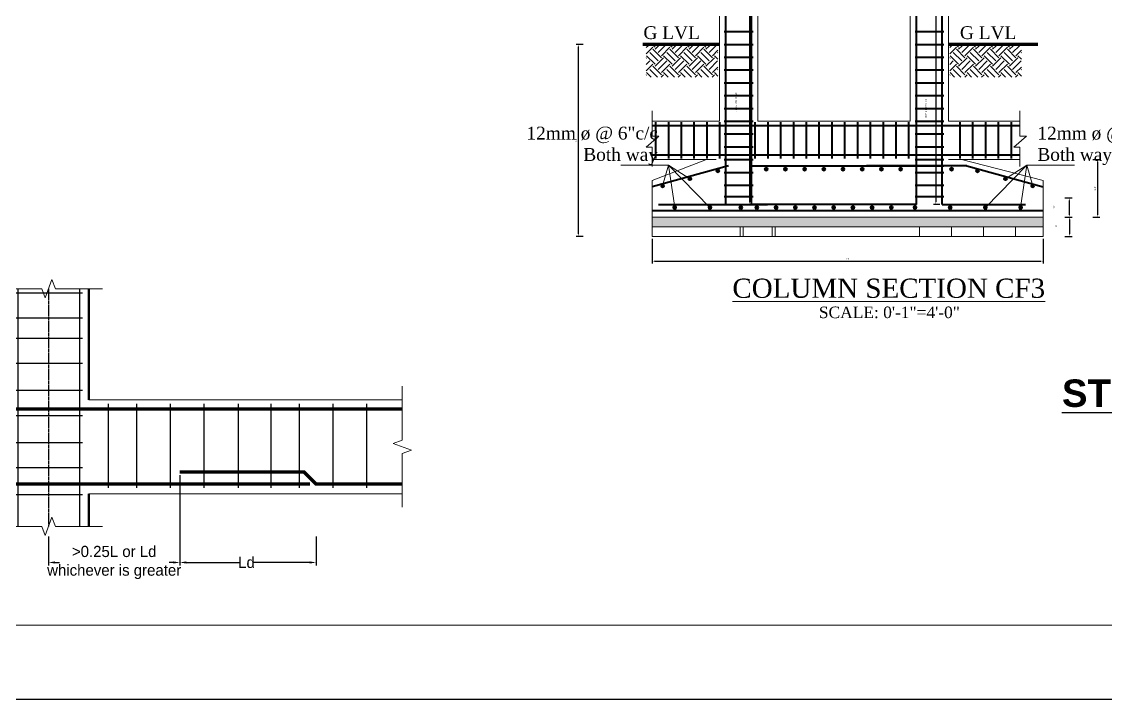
# Model space of a CAD drawing. Header units: inches. Extents: x 45643 to 70559, y -8725 to 1713.
# Drawn here: x 63899 to 64576, y -5487 to -5064 of the extents above; entities that cross this region are included whole.
import ezdxf
from ezdxf.enums import TextEntityAlignment as Align

# ---------------------------------------------------------------- set-up
doc = ezdxf.new("R2010")
doc.units = ezdxf.units.IN
doc.header["$MEASUREMENT"] = 0
doc.linetypes.add('CENTER', pattern=[2, 1.25, -0.25, 0.25, -0.25])
for name, color, linetype, lineweight in [('BEAM BAR', 5, 'Continuous', 30), ('centre line', 36, 'CENTER', 25), ('column', 10, 'Continuous', 50), ('DIM_LINE', 165, 'Continuous', 15), ('ELE1', 3, 'Continuous', 9), ('HACTH', 31, 'Continuous', 5), ('hatch', 30, 'Continuous', 5), ('ST-REINFOR', 201, 'Continuous', 40), ('STIRRUPS', 7, 'Continuous', 30), ('Text', 7, 'Continuous', 9), ('WALL', 240, 'Continuous', 30), ('WALL ELV', 1, 'Continuous', 20), ('WALL SEC', 2, 'Continuous', 35)]:
    doc.layers.add(name, color=color, linetype=linetype, lineweight=lineweight)
for name, color, linetype in [('Boundary line', 7, 'Continuous'), ('DIM Detail', 5, 'Continuous'), ('floorhatch', 43, 'Continuous'), ('OUTLINE', 7, 'Continuous')]:
    doc.layers.add(name, color=color, linetype=linetype)
doc.styles.add('Arial', font='arial.ttf')
doc.styles.add('Best', font='swisscl.ttf', dxfattribs={"height": 8})
doc.styles.add('ordinary', font='ARIALN.TTF')
doc.styles.add('RomanS', font='stylu.ttf', dxfattribs={"height": 2})
doc.styles.get("Standard").update_dxf_attribs({"font": 'times.ttf'})
doc.styles.add('TIMES 48', font='times.ttf', dxfattribs={"height": 4})
doc.dimstyles.new('Copy of D-2', dxfattribs={"dimtxt": 5, "dimasz": 4, "dimexe": 2, "dimexo": 2, "dimgap": 1, "dimtad": 1, "dimdec": 0, "dimzin": 3, "dimdsep": 46, "dimlunit": 4, "dimtxsty": 'RomanS', "dimcen": 0.09, "dimclrd": 256, "dimclre": 256, "dimclrt": 256, "dimadec": 0, "dimazin": 0, "dimtfac": 1, "dimtdec": 0, "dimtix": 1, "dimtmove": 1, "dimatfit": 3, "dimfxl": 1, "dimtolj": 1, "dimtzin": 0, "dimarcsym": 0})
doc.dimstyles.new('Copy of Standard', dxfattribs={"dimtxt": 5, "dimasz": 6, "dimexe": 6, "dimexo": 12, "dimgap": 6, "dimtad": 1, "dimdec": 0, "dimzin": 0, "dimdsep": 46, "dimlunit": 3, "dimtxsty": 'Standard', "dimblk": 'OBLIQUE', "dimcen": 0.09, "dimdle": 6, "dimclrd": 256, "dimclre": 256, "dimclrt": 256, "dimadec": 0, "dimazin": 0, "dimtfac": 1, "dimtdec": 0, "dimtix": 1, "dimtmove": 2, "dimatfit": 3, "dimfxl": 6, "dimfxlon": 1, "dimtolj": 1, "dimtzin": 0, "dimlwd": 13, "dimlwe": 13, "dimarcsym": 0})
doc.dimstyles.new('nir 48', dxfattribs={"dimscale": 0.5, "dimtxt": 7, "dimasz": 3, "dimexe": 3, "dimexo": 3, "dimgap": 2, "dimtad": 1, "dimdec": 0, "dimzin": 3, "dimlunit": 4, "dimtxsty": 'Arial', "dimcen": 2.5, "dimdle": 3, "dimclrt": 3, "dimadec": 0, "dimazin": 0, "dimtfac": 1, "dimtdec": 0, "dimtmove": 2, "dimatfit": 3, "dimfxl": 1, "dimarcsym": 0})

# ---------------------------------------------------------------- blocks, each defined once
blk = doc.blocks.new('*D425')
at = {"layer": 'Defpoints', "color": 0, "lineweight": -2, "ltscale": 2, "transparency": 16777216}
for p in [(71460.87, -8036.2), (71378.93, -8074.58), (71460.87, -8092.76)]:
    blk.add_point(p, dxfattribs=at)
at = {"layer": 'OUTLINE', "lineweight": -2, "ltscale": 2, "transparency": 16777216}
for p, q in [((71460.87, -8038.2), (71460.87, -8094.76)), ((71378.93, -8076.58), (71378.93, -8094.76)), ((71382.93, -8092.76), (71385.64, -8092.76)), ((71456.87, -8092.76), (71454.16, -8092.76))]:
    blk.add_line(p, q, dxfattribs=at)
for points in [[(71382.93, -8092.09), (71382.93, -8093.43), (71378.93, -8092.76)], [(71456.87, -8092.09), (71456.87, -8093.43), (71460.87, -8092.76)]]:
    blk.add_solid(points, dxfattribs=at)
at = {"layer": 'OUTLINE', "ltscale": 2, "transparency": 16777216, "insert": (71419.9, -8092.76), "char_height": 5, "attachment_point": 5, "style": 'RomanS'}
blk.add_mtext('\\A1;{\\H1.4x;>0.25L or Ld\\Pwhichever is greater}', dxfattribs=at)
blk = doc.blocks.new('*D426')
at = {"layer": 'Defpoints', "color": 0, "lineweight": -2, "ltscale": 2, "transparency": 16777216}
for p in [(71210.42, -7958.58), (71131.43, -7979.52), (71210.42, -7982.64)]:
    blk.add_point(p, dxfattribs=at)
at = {"layer": 'OUTLINE', "lineweight": -2, "ltscale": 2, "transparency": 16777216}
for p, q in [((71131.43, -7977.52), (71131.43, -7956.58)), ((71135.43, -7958.58), (71166.42, -7958.58)), ((71206.42, -7958.58), (71175.44, -7958.58)), ((71210.42, -7980.64), (71210.42, -7956.58))]:
    blk.add_line(p, q, dxfattribs=at)
for points in [[(71135.43, -7957.92), (71135.43, -7959.25), (71131.43, -7958.58)], [(71206.42, -7957.92), (71206.42, -7959.25), (71210.42, -7958.58)]]:
    blk.add_solid(points, dxfattribs=at)
at = {"layer": 'OUTLINE', "ltscale": 2, "transparency": 16777216, "insert": (71170.93, -7958.58), "char_height": 5, "attachment_point": 5, "style": 'RomanS'}
blk.add_mtext('\\A1;{\\H1.4x;Ld}', dxfattribs=at)
blk = doc.blocks.new('*D427')
at = {"layer": 'Defpoints', "color": 0, "lineweight": -2, "ltscale": 2, "transparency": 16777216}
for p in [(71131.43, -7958.58), (71022.71, -7982.64), (71131.43, -7979.52)]:
    blk.add_point(p, dxfattribs=at)
at = {"layer": 'OUTLINE', "lineweight": -2, "ltscale": 2, "transparency": 16777216}
for p, q in [((71022.71, -7980.64), (71022.71, -7956.58)), ((71026.71, -7958.58), (71042.81, -7958.58)), ((71127.43, -7958.58), (71111.33, -7958.58)), ((71131.43, -7977.52), (71131.43, -7956.58))]:
    blk.add_line(p, q, dxfattribs=at)
for points in [[(71026.71, -7957.92), (71026.71, -7959.25), (71022.71, -7958.58)], [(71127.43, -7957.92), (71127.43, -7959.25), (71131.43, -7958.58)]]:
    blk.add_solid(points, dxfattribs=at)
at = {"layer": 'OUTLINE', "ltscale": 2, "transparency": 16777216, "insert": (71077.07, -7958.58), "char_height": 5, "attachment_point": 5, "style": 'RomanS'}
blk.add_mtext('\\A1;{\\H1.4x;>0.3L or Ld\\Pwhichever is greater}', dxfattribs=at)
blk = doc.blocks.new('*D428')
at = {"layer": 'Defpoints', "color": 0, "lineweight": -2, "ltscale": 2, "transparency": 16777216}
for p in [(71460.87, -8036.2), (71546.08, -8074.58), (71546.08, -8092.76)]:
    blk.add_point(p, dxfattribs=at)
at = {"layer": 'OUTLINE', "lineweight": -2, "ltscale": 2, "transparency": 16777216}
for p, q in [((71460.87, -8038.2), (71460.87, -8094.76)), ((71546.08, -8076.58), (71546.08, -8094.76)), ((71464.87, -8092.76), (71498.05, -8092.76)), ((71542.08, -8092.76), (71507.07, -8092.76))]:
    blk.add_line(p, q, dxfattribs=at)
for points in [[(71464.87, -8092.09), (71464.87, -8093.43), (71460.87, -8092.76)], [(71542.08, -8092.09), (71542.08, -8093.43), (71546.08, -8092.76)]]:
    blk.add_solid(points, dxfattribs=at)
at = {"layer": 'OUTLINE', "ltscale": 2, "transparency": 16777216, "insert": (71502.56, -8092.76), "char_height": 5, "attachment_point": 5, "style": 'RomanS'}
blk.add_mtext('\\A1;{\\H1.4x;Ld}', dxfattribs=at)
blk = doc.blocks.new('*D429')
at = {"layer": 'Defpoints', "color": 0, "lineweight": -2, "ltscale": 2, "transparency": 16777216}
for p in [(71210.42, -7948.59), (71131.43, -7969.52), (71210.42, -7972.64)]:
    blk.add_point(p, dxfattribs=at)
at = {"layer": 'OUTLINE', "lineweight": -2, "ltscale": 2, "transparency": 16777216}
for p, q in [((71131.43, -7967.52), (71131.43, -7946.59)), ((71135.43, -7948.59), (71147.76, -7948.59)), ((71206.42, -7948.59), (71194.09, -7948.59)), ((71210.42, -7970.64), (71210.42, -7946.59))]:
    blk.add_line(p, q, dxfattribs=at)
for points in [[(71135.43, -7947.92), (71135.43, -7949.25), (71131.43, -7948.59)], [(71206.42, -7947.92), (71206.42, -7949.25), (71210.42, -7948.59)]]:
    blk.add_solid(points, dxfattribs=at)
at = {"layer": 'OUTLINE', "ltscale": 2, "transparency": 16777216, "insert": (71170.93, -7948.59), "char_height": 5, "attachment_point": 5, "style": 'RomanS'}
blk.add_mtext('\\A1;{\\H1.4x;8%%C @ 4" C/C}', dxfattribs=at)
blk = doc.blocks.new('_Oblique')
at = {"color": 0, "linetype": 'ByBlock', "lineweight": -2}
blk.add_line((-0.5, -0.5), (0.5, 0.5), dxfattribs=at)
blk = doc.blocks.new('*D613')
at = {"layer": 'Defpoints', "color": 0, "transparency": 16777216}
for p in [(84359.13, 15102.09), (84371.99, 14976.82), (84373.14, 14976.82)]:
    blk.add_point(p, dxfattribs=at)
at = {"layer": 'DIM_LINE', "color": 0, "lineweight": -2, "transparency": 16777216}
for p, q in [((84368.99, 15102.09), (84373.49, 15102.09)), ((84371.99, 14976.82), (84370.49, 14976.82))]:
    blk.add_line(p, q, dxfattribs=at)
at = {"layer": 'DIM_LINE', "color": 0, "linetype": 'ByBlock', "lineweight": -2, "transparency": 16777216}
blk.add_line((84371.99, 15100.59), (84371.99, 14978.32), dxfattribs=at)
at = {"layer": 'DIM_LINE', "color": 0, "transparency": 16777216}
for points in [[(84371.74, 15100.59), (84372.24, 15100.59), (84371.99, 15102.09)], [(84371.74, 14978.32), (84372.24, 14978.32), (84371.99, 14976.82)]]:
    blk.add_solid(points, dxfattribs=at)
at = {"layer": 'DIM_LINE', "color": 3, "transparency": 16777216, "insert": (84363.62, 15040.83), "char_height": 1, "attachment_point": 5, "rotation": 90, "style": 'Arial'}
blk.add_mtext('8mm ø @6"+4" c/c', dxfattribs=at)
blk = doc.blocks.new('*D615')
at = {"layer": 'Defpoints', "color": 0, "transparency": 16777216}
for p in [(84486.37, 15102.09), (84488.37, 14976.82), (84492.37, 14976.82)]:
    blk.add_point(p, dxfattribs=at)
at = {"layer": 'DIM_LINE', "color": 0, "lineweight": -2, "transparency": 16777216}
for p, q in [((84487.87, 15102.09), (84489.87, 15102.09)), ((84490.87, 14976.82), (84486.87, 14976.82))]:
    blk.add_line(p, q, dxfattribs=at)
at = {"layer": 'DIM_LINE', "color": 0, "linetype": 'ByBlock', "lineweight": -2, "transparency": 16777216}
blk.add_line((84488.37, 15100.59), (84488.37, 14978.32), dxfattribs=at)
at = {"layer": 'DIM_LINE', "color": 0, "transparency": 16777216}
for points in [[(84488.12, 15100.59), (84488.62, 15100.59), (84488.37, 15102.09)], [(84488.12, 14978.32), (84488.62, 14978.32), (84488.37, 14976.82)]]:
    blk.add_solid(points, dxfattribs=at)
at = {"layer": 'DIM_LINE', "color": 3, "transparency": 16777216, "insert": (84482.18, 15036.82), "char_height": 1, "attachment_point": 5, "rotation": 90, "style": 'Arial'}
blk.add_mtext('8mm ø @6"+4" c/c', dxfattribs=at)
blk = doc.blocks.new('*D616')
at = {"layer": 'Defpoints', "color": 0, "transparency": 16777216}
for p in [(84265.07, 15076.82), (84277.99, 15076.82), (84277.99, 14956.82)]:
    blk.add_point(p, dxfattribs=at)
at = {"layer": 'DIM_LINE', "color": 0, "lineweight": -2, "transparency": 16777216}
for p, q in [((84268.07, 15076.82), (84263.57, 15076.82)), ((84268.07, 14956.82), (84263.57, 14956.82))]:
    blk.add_line(p, q, dxfattribs=at)
at = {"layer": 'DIM_LINE', "color": 0, "linetype": 'ByBlock', "lineweight": -2, "transparency": 16777216}
blk.add_line((84265.07, 14958.32), (84265.07, 15075.32), dxfattribs=at)
at = {"layer": 'DIM_LINE', "color": 0, "transparency": 16777216}
for points in [[(84264.82, 15075.32), (84265.32, 15075.32), (84265.07, 15076.82)], [(84264.82, 14958.32), (84265.32, 14958.32), (84265.07, 14956.82)]]:
    blk.add_solid(points, dxfattribs=at)
at = {"layer": 'DIM_LINE', "color": 3, "transparency": 16777216, "insert": (84263.56, 15016.82), "char_height": 1, "attachment_point": 5, "rotation": 90, "style": 'Arial'}
blk.add_mtext('5\'-0"', dxfattribs=at)
blk = doc.blocks.new('*D617')
at = {"layer": 'Defpoints', "color": 0, "transparency": 16777216}
for p in [(84535.06, 14968.82), (84535.06, 14956.82), (84571.94, 14956.82)]:
    blk.add_point(p, dxfattribs=at)
at = {"layer": 'DIM_LINE', "color": 0, "lineweight": -2, "transparency": 16777216}
for p, q in [((84568.94, 14968.82), (84573.44, 14968.82)), ((84568.94, 14956.82), (84573.44, 14956.82))]:
    blk.add_line(p, q, dxfattribs=at)
at = {"layer": 'DIM_LINE', "color": 0, "linetype": 'ByBlock', "lineweight": -2, "transparency": 16777216}
blk.add_line((84571.94, 14967.32), (84571.94, 14958.32), dxfattribs=at)
at = {"layer": 'DIM_LINE', "color": 0, "transparency": 16777216}
for points in [[(84571.69, 14967.32), (84572.19, 14967.32), (84571.94, 14968.82)], [(84571.69, 14958.32), (84572.19, 14958.32), (84571.94, 14956.82)]]:
    blk.add_solid(points, dxfattribs=at)
at = {"layer": 'DIM_LINE', "color": 3, "transparency": 16777216, "insert": (84563.54, 14963.37), "char_height": 1, "attachment_point": 5, "rotation": 90, "style": 'Arial'}
blk.add_mtext('6"', dxfattribs=at)
blk = doc.blocks.new('*D618')
at = {"layer": 'Defpoints', "color": 0, "transparency": 16777216}
for p in [(84535.28, 14980.82), (84571.94, 14980.82), (84518.5, 14968.82)]:
    blk.add_point(p, dxfattribs=at)
at = {"layer": 'DIM_LINE', "color": 0, "lineweight": -2, "transparency": 16777216}
for p, q in [((84568.94, 14980.82), (84573.44, 14980.82)), ((84568.94, 14968.82), (84573.44, 14968.82))]:
    blk.add_line(p, q, dxfattribs=at)
at = {"layer": 'DIM_LINE', "color": 0, "linetype": 'ByBlock', "lineweight": -2, "transparency": 16777216}
blk.add_line((84571.94, 14970.32), (84571.94, 14979.32), dxfattribs=at)
at = {"layer": 'DIM_LINE', "color": 0, "transparency": 16777216}
for points in [[(84571.69, 14979.32), (84572.19, 14979.32), (84571.94, 14980.82)], [(84571.69, 14970.32), (84572.19, 14970.32), (84571.94, 14968.82)]]:
    blk.add_solid(points, dxfattribs=at)
at = {"layer": 'DIM_LINE', "color": 3, "transparency": 16777216, "insert": (84562.2, 14975.27), "char_height": 1, "attachment_point": 5, "rotation": 90, "style": 'Arial'}
blk.add_mtext('10"', dxfattribs=at)
blk = doc.blocks.new('*D619')
at = {"layer": 'Defpoints', "color": 0, "transparency": 16777216}
for p in [(84593.62, 15076.92), (84599.5, 14956.82), (84608.35, 14956.82)]:
    blk.add_point(p, dxfattribs=at)
at = {"layer": 'DIM_LINE', "color": 0, "lineweight": -2, "transparency": 16777216}
for p, q in [((84605.35, 15076.92), (84609.85, 15076.92)), ((84605.35, 14956.82), (84609.85, 14956.82))]:
    blk.add_line(p, q, dxfattribs=at)
at = {"layer": 'DIM_LINE', "color": 0, "linetype": 'ByBlock', "lineweight": -2, "transparency": 16777216}
blk.add_line((84608.35, 15075.42), (84608.35, 14958.32), dxfattribs=at)
at = {"layer": 'DIM_LINE', "color": 0, "transparency": 16777216}
for points in [[(84608.1, 15075.42), (84608.6, 15075.42), (84608.35, 15076.92)], [(84608.1, 14958.32), (84608.6, 14958.32), (84608.35, 14956.82)]]:
    blk.add_solid(points, dxfattribs=at)
at = {"layer": 'DIM_LINE', "color": 3, "transparency": 16777216, "insert": (84601.71, 15016.87), "char_height": 1, "attachment_point": 5, "rotation": 90, "style": 'Arial'}
blk.add_mtext('5\'-0"', dxfattribs=at)
blk = doc.blocks.new('*D620')
at = {"layer": 'Defpoints', "color": 0, "transparency": 16777216}
for p in [(84568.98, 15004.92), (84575.94, 14968.82), (84589.36, 14968.82)]:
    blk.add_point(p, dxfattribs=at)
at = {"layer": 'DIM_LINE', "color": 0, "lineweight": -2, "transparency": 16777216}
for p, q in [((84586.36, 15004.92), (84590.86, 15004.92)), ((84586.36, 14968.82), (84590.86, 14968.82))]:
    blk.add_line(p, q, dxfattribs=at)
at = {"layer": 'DIM_LINE', "color": 0, "linetype": 'ByBlock', "lineweight": -2, "transparency": 16777216}
blk.add_line((84589.36, 15003.42), (84589.36, 14970.32), dxfattribs=at)
at = {"layer": 'DIM_LINE', "color": 0, "transparency": 16777216}
for points in [[(84589.11, 15003.42), (84589.61, 15003.42), (84589.36, 15004.92)], [(84589.11, 14970.32), (84589.61, 14970.32), (84589.36, 14968.82)]]:
    blk.add_solid(points, dxfattribs=at)
at = {"layer": 'DIM_LINE', "color": 3, "transparency": 16777216, "insert": (84587.84, 14986.87), "char_height": 1, "attachment_point": 5, "rotation": 90, "style": 'Arial'}
blk.add_mtext('1\'-8"', dxfattribs=at)
blk = doc.blocks.new('*D622')
at = {"layer": 'Defpoints', "color": 0, "transparency": 16777216}
for p in [(84311.14, 14956.82), (84555.41, 14956.82), (84555.41, 14941.34)]:
    blk.add_point(p, dxfattribs=at)
at = {"layer": 'DIM_LINE', "color": 0, "lineweight": -2, "transparency": 16777216}
for p, q in [((84311.14, 14955.32), (84311.14, 14939.84)), ((84555.41, 14955.32), (84555.41, 14939.84))]:
    blk.add_line(p, q, dxfattribs=at)
at = {"layer": 'DIM_LINE', "color": 0, "linetype": 'ByBlock', "lineweight": -2, "transparency": 16777216}
blk.add_line((84312.64, 14941.34), (84553.91, 14941.34), dxfattribs=at)
at = {"layer": 'DIM_LINE', "color": 0, "transparency": 16777216}
for points in [[(84312.64, 14941.59), (84312.64, 14941.09), (84311.14, 14941.34)], [(84553.91, 14941.59), (84553.91, 14941.09), (84555.41, 14941.34)]]:
    blk.add_solid(points, dxfattribs=at)
at = {"layer": 'DIM_LINE', "color": 3, "transparency": 16777216, "insert": (84433.27, 14942.85), "char_height": 1, "attachment_point": 5, "style": 'Arial'}
blk.add_mtext("8'-0''", dxfattribs=at)
blk = doc.blocks.new('A$C301C0BDB')
at = {"layer": 'BEAM BAR'}
for p, q in [((-294.76, 98.29), (-294.76, -62.29)), ((-256.23, 98.29), (-256.23, -62.29)), ((61.45, 98.29), (61.45, -50.25)), ((99.98, 98.29), (99.98, -50.25))]:
    blk.add_line(p, q, dxfattribs=at)
at = {"layer": 'BEAM BAR', "const_width": 2.1}
for points in [[(-292.3, 61.39), (-292.3, -23.85), (244.05, -23.85)], [(-231.72, -15.45), (-283.9, -15.45), (-283.9, 23.85), (-95.64, 23.85)], [(301.68, 23.04), (-87.79, 23.04), (-93.51, 17.33), (-166.78, 17.33)], [(162.65, -16.26), (240.27, -16.26), (247.87, -23.85), (301.68, -23.85)]]:
    blk.add_lwpolyline(points, dxfattribs=at)
at = {"layer": 'centre line'}
for p, q in [((-275.5, 98.29), (-275.5, -89.73)), ((80.72, 98.29), (80.72, -50.25))]:
    blk.add_line(p, q, dxfattribs=at)
at = {"layer": 'column'}
for p, q in [((-300.7, 98.29), (-300.7, -62.29)), ((-250.3, 98.29), (-250.3, 28.9)), ((55.52, 98.29), (55.52, 28.9)), ((105.92, 98.29), (105.92, 28.9)), ((-250.3, -29.9), (-250.3, -62.29)), ((55.52, -29.9), (55.52, -50.25)), ((105.92, -29.9), (105.92, -50.25))]:
    blk.add_line(p, q, dxfattribs=at)
at = {"layer": 'OUTLINE', "color": 7}
for p, q in [((-305.44, 61.39), (-318.19, 61.39)), ((-250.3, 38.97), (-250.3, 30.57)), ((-231.72, -15.45), (-231.72, -23.85)), ((-250.3, -44.16), (-250.3, -37.36))]:
    blk.add_line(p, q, dxfattribs=at)
at = {"layer": 'OUTLINE', "color": 7, "lineweight": 15}
for p, q in [((-250.3, 28.9), (55.52, 28.9)), ((301.68, 28.9), (105.92, 28.9)), ((-219.78, -15.45), (-219.78, -20.49)), ((-219.78, -23.85), (-219.78, -16.93)), ((-219.78, -23.85), (-219.78, -28.89)), ((-250.3, -29.9), (55.52, -29.9)), ((301.68, -29.9), (105.92, -29.9))]:
    blk.add_line(p, q, dxfattribs=at)
at = {"layer": 'OUTLINE', "color": 7, "lineweight": 9}
for p, q in [((-219.78, -17.66), (-219.78, -13.25)), ((-221.98, -15.45), (-217.57, -15.45)), ((-221.98, -23.85), (-217.57, -23.85)), ((-219.78, -26.06), (-219.78, -21.65))]:
    blk.add_line(p, q, dxfattribs=at)
at = {"layer": 'OUTLINE', "color": 7, "lineweight": -2}
for p, q in [((-221.04, -14.19), (-218.52, -16.71)), ((-221.04, -22.59), (-218.52, -25.11))]:
    blk.add_line(p, q, dxfattribs=at)
at = {"layer": 'OUTLINE'}
for p, q in [((-219.78, -14.96), (-219.78, -35.09)), ((-219.78, -35.09), (-209.07, -35.09))]:
    blk.add_line(p, q, dxfattribs=at)
at = {"layer": 'OUTLINE', "color": 7, "lineweight": 15}
for points in [[(-313.13, 98.29), (-283.73, 98.29), (-281.63, 92.52), (-277.43, 104.06), (-275.33, 98.29), (-245.93, 98.29)], [(47.12, 98.29), (76.52, 98.29), (78.62, 92.52), (82.82, 104.06), (84.92, 98.29), (114.32, 98.29)], [(301.68, 37.3), (301.68, 3.7), (295.91, 1.6), (307.45, -2.6), (301.68, -4.7), (301.68, -38.3)], [(47.12, -50.25), (76.52, -50.25), (78.62, -56.02), (82.82, -44.48), (84.92, -50.25), (114.32, -50.25)], [(-307.81, -62.29), (-278.41, -62.29), (-276.31, -68.05), (-272.11, -56.52), (-270.01, -62.29), (-240.61, -62.29)]]:
    blk.add_lwpolyline(points, dxfattribs=at)
at = {"layer": 'OUTLINE', "color": 7}
for points in [[(-258.7, -40.76), (-311.82, -40.76), (-311.82, 52.99)], [(-258.82, 34.46), (-288.87, 34.46), (-288.87, -19.96), (-240.24, -19.96)]]:
    blk.add_lwpolyline(points, dxfattribs=at)
for points in [[(-313.22, 52.99), (-311.82, 61.39), (-310.42, 52.99)], [(-258.82, 35.86), (-250.42, 34.46), (-258.82, 33.06)], [(-240.24, -18.56), (-231.84, -19.96), (-240.24, -21.36)], [(-258.7, -39.36), (-250.3, -40.76), (-258.7, -42.16)]]:
    blk.add_solid(points, dxfattribs=at)
at = {"layer": 'STIRRUPS'}
for p, q in [((59.53, 95.8), (101.91, 95.8)), ((-296.69, 80.03), (-254.31, 80.03)), ((59.53, 80.03), (101.91, 80.03)), ((-296.69, 67.48), (-254.31, 67.48)), ((59.53, 67.48), (101.91, 67.48)), ((-296.69, 51.71), (-254.31, 51.71)), ((59.53, 51.71), (101.91, 51.71)), ((-296.69, 34.78), (-254.31, 34.78)), ((59.53, 34.78), (101.91, 34.78)), ((-240.14, -26.24), (-240.14, 26.24)), ((-220.76, -26.24), (-220.76, 26.24)), ((-201.41, -26.24), (-201.41, 26.24)), ((-182.6, -26.24), (-182.6, 26.24)), ((-164.9, -26.24), (-164.9, 26.24)), ((-143.89, -26.24), (-143.89, 26.24)), ((-122.87, -26.24), (-122.87, 26.24)), ((-101.5, -26.24), (-101.5, 26.24)), ((-81.1, -26.24), (-81.1, 26.24)), ((-63.4, -26.24), (-63.4, 26.24)), ((-42.39, -26.24), (-42.39, 26.24)), ((-21.37, -26.24), (-21.37, 26.24)), ((0, -26.24), (0, 26.24)), ((20.4, -26.24), (20.4, 26.24)), ((41.35, -26.24), (41.35, 26.24)), ((118.22, -26.24), (118.22, 26.24)), ((135.91, -26.24), (135.91, 26.24)), ((156.93, -26.24), (156.93, 26.24)), ((177.95, -26.24), (177.95, 26.24)), ((199.32, -26.24), (199.32, 26.24)), ((219.71, -26.24), (219.71, 26.24)), ((237.41, -26.24), (237.41, 26.24)), ((258.43, -26.24), (258.43, 26.24)), ((279.45, -26.24), (279.45, 26.24)), ((-296.69, 19.07), (-254.31, 19.07)), ((59.53, 19.07), (101.91, 19.07)), ((-296.69, 2.14), (-254.31, 2.14)), ((59.53, 2.14), (101.91, 2.14)), ((-296.69, -13.39), (-254.31, -13.39)), ((59.53, -13.39), (101.91, -13.39)), ((-296.69, -30.33), (-254.31, -30.33)), ((59.53, -30.33), (101.91, -30.33))]:
    blk.add_line(p, q, dxfattribs=at)
at = {"layer": 'Boundary line', "insert": (-218.51, -98.8), "char_height": 11.25, "attachment_point": 7, "style": 'Best'}
blk.add_mtext_dynamic_manual_height_columns('\\pi31.14359;{\\LTYPICAL LAP LOCATION FOR BEAM BARS\\P\\pi114.23214;SCALE:NTS}', width=289.9338, gutter_width=30, heights=[33.59], dxfattribs=at)
at = {"layer": 'OUTLINE', "color": 7, "style": 'ordinary'}
for s, insert, char_height, attachment_point in [('{\\fSwis721 LtCn BT|b0|i0|c0|p34;Ld }', (-264.39, 46.74), 8.4, 3), ('{\\fSwis721 LtCn BT|b0|i0|c0|p34;Ld }', (-317.57, 7.08), 10, 3), ('{\\fSwis721 LtCn BT|b0|i0|c0|p34;1" GAP BETWEEN BARS/DIA. OF LARGER BAR}', (-170.12, -43.19), 6.3, 5)]:
    blk.add_mtext(s, dxfattribs=dict(at, insert=insert, char_height=char_height, attachment_point=attachment_point))
at = {"layer": 'OUTLINE', "ltscale": 2}
for base, p1, p2, text, picture, middle in [((-166.78, 61.36), (-275.5, 37.3), (-166.78, 40.42), '{\\H1.4x;>0.3L or Ld\\Pwhichever is greater}', '*D427', (-221.14, 61.36)), ((-87.79, 71.36), (-166.78, 50.42), (-87.79, 47.3), '{\\H1.4x;8%%C @ 4" C/C}', '*D429', (-127.29, 71.36)), ((-87.79, 61.36), (-166.78, 40.42), (-87.79, 37.3), '{\\H1.4x;Ld}', '*D426', (-127.29, 61.36)), ((162.65, -72.82), (80.72, -54.64), (162.65, -16.26), '{\\H1.4x;>0.25L or Ld\\Pwhichever is greater}', '*D425', (121.68, -72.82))]:
    dim = blk.add_linear_dim(base=base, p1=p1, p2=p2, text=text, dimstyle='Copy of D-2', override={"dimtad": 0, "dimpost": ' '}, dxfattribs=at)
    dim.commit()
    dim.dimension.update_dxf_attribs({"geometry": picture, "text_midpoint": middle, "insert": (-71298.21, 8019.94)})
dim = blk.add_linear_dim(base=(247.87, -72.82), p1=(162.65, -16.26), p2=(247.87, -54.64), text='{\\H1.4x;Ld}', dimstyle='Copy of D-2', override={"dimtad": 0, "dimpost": ' '}, dxfattribs=at)
dim.commit()
dim.dimension.update_dxf_attribs({"geometry": '*D428', "text_midpoint": (204.34, -72.82), "dimtype": 128, "insert": (-71298.21, 8019.94)})
blk = doc.blocks.new('DSRG')
at = {"layer": 'HACTH'}
h = blk.add_hatch(dxfattribs=at)
h.set_pattern_fill('AR-CONC', color=256, style=0)
h.set_pattern_definition([(50, (-57436.5947, 158359.767), (7.17260183, -0.62752135), [0.75, -8.25]), (355, (-57436.595, 158359.767), (-1.38751334, 7.52192134), [0.6, -6.6]), (100.4514, (-57435.997, 158359.715), (5.78509382, 6.89439542), [0.6374019, -7.01142112]), (46.1842, (-57436.595, 158361.767), (10.6724105, -1.65519014), [1.125, -12.375]), (96.6356, (-57435.705, 158361.629), (9.34662706, 9.7411787), [0.9561029, -10.51713]), (351.1842, (-57436.595, 158361.767), (9.34661945, 9.741186), [0.9, -9.9]), (21, (-57435.5947, 158361.267), (5.96907052, -4.0261889), [0.75, -8.25]), (326, (-57435.595, 158361.267), (2.43315332, 7.25150045), [0.6, -6.6]), (71.4514, (-57435.097, 158360.9315), (8.40222629, 3.22530497), [0.6374019, -7.01142112]), (37.5, (-57436.5947, 158359.767), (0.121598553, 3.328938538), [0, -6.52, 0, -6.7, 0, -6.625]), (7.5, (-57436.5947, 158359.767), (2.630695374, 3.94411712), [0, -3.82, 0, -6.37, 0, -2.525]), (327.5, (-57438.8247, 158359.767), (5.33822436, -0.225548717), [0, -2.5, 0, -7.8, 0, -10.35]), (317.5, (-57439.8247, 158359.767), (5.83186169, 1.00104982), [0, -3.25, 0, -5.18, 0, -7.35])])
h.paths.add_polyline_path([(84311.14, 14968.82), (84311.14, 14962.82), (84555.41, 14962.82), (84555.41, 14968.82)])
at = {"layer": 'hatch'}
h = blk.add_hatch(dxfattribs=at)
h.set_pattern_fill('EARTH', color=256, scale=30, angle=45, style=0)
h.set_pattern_definition([(45, (11350.0885, -18184.1235), (9e-16, 10.6066017), [7.5, -7.5]), (45, (11348.1, -18182.135), (9e-16, 10.6066017), [7.5, -7.5]), (45, (11346.111, -18180.146), (9e-16, 10.6066017), [7.5, -7.5]), (135, (11346.111, -18178.82), (-10.6066017, 9e-16), [7.5, -7.5]), (135, (11348.1, -18176.8315), (-10.6066017, 9e-16), [7.5, -7.5]), (135, (11350.0885, -18174.843), (-10.6066017, 9e-16), [7.5, -7.5])])
h.paths.add_polyline_path([(84352.21, 15075.95), (84307.4, 15075.95), (84307.4, 15056.35), (84352.21, 15056.35)])
h = blk.add_hatch(dxfattribs=at)
h.set_pattern_fill('EARTH', color=256, scale=30, angle=45, style=0)
h.set_pattern_definition([(45, (11539.7, -18184.1235), (9e-16, 10.6066017), [7.5, -7.5]), (45, (11537.711, -18182.135), (9e-16, 10.6066017), [7.5, -7.5]), (45, (11535.7226, -18180.146), (9e-16, 10.6066017), [7.5, -7.5]), (135, (11535.7226, -18178.82), (-10.6066017, 9e-16), [7.5, -7.5]), (135, (11537.711, -18176.8315), (-10.6066017, 9e-16), [7.5, -7.5]), (135, (11539.7, -18174.843), (-10.6066017, 9e-16), [7.5, -7.5])])
h.paths.add_polyline_path([(84541.82, 15075.95), (84497.01, 15075.95), (84497.01, 15056.35), (84541.82, 15056.35)])
at = {"layer": 'WALL SEC'}
for points in [[(84351.16, 14997.83, 1), (84353.16, 14997.83, 1)], [(84383.38, 14998.83, -1), (84381.38, 14998.83, -1)], [(84395.38, 14998.83, -1), (84393.38, 14998.83, -1)], [(84407.38, 14998.83, -1), (84405.38, 14998.83, -1)], [(84419.38, 14998.83, -1), (84417.38, 14998.83, -1)], [(84431.38, 14998.83, -1), (84429.38, 14998.83, -1)], [(84443.38, 14998.83, -1), (84441.38, 14998.83, -1)], [(84455.38, 14998.83, -1), (84453.38, 14998.83, -1)], [(84467.38, 14998.83, -1), (84465.38, 14998.83, -1)], [(84499.19, 14998.83, -1), (84497.19, 14998.83, -1)], [(84515.38, 14997.83, -1), (84513.38, 14997.83, -1)], [(84333.69, 14992.86, 1), (84335.69, 14992.86, 1)], [(84532.85, 14992.86, -1), (84530.85, 14992.86, -1)], [(84316.67, 14988.4, 1), (84318.67, 14988.4, 1)], [(84549.87, 14988.4, -1), (84547.87, 14988.4, -1)], [(84326.22, 14974.81, 1), (84324.22, 14974.81, 1)], [(84348.22, 14974.81, 1), (84346.22, 14974.81, 1)], [(84365.54, 14974.81, -1), (84367.54, 14974.81, -1)], [(84375.54, 14974.81, -1), (84377.54, 14974.81, -1)], [(84387.54, 14974.81, -1), (84389.54, 14974.81, -1)], [(84399.54, 14974.81, -1), (84401.54, 14974.81, -1)], [(84411.54, 14974.81, -1), (84413.54, 14974.81, -1)], [(84423.54, 14974.81, -1), (84425.54, 14974.81, -1)], [(84435.54, 14974.81, -1), (84437.54, 14974.81, -1)], [(84447.54, 14974.81, -1), (84449.54, 14974.81, -1)], [(84459.54, 14974.81, -1), (84461.54, 14974.81, -1)], [(84474.32, 14974.81, -1), (84476.32, 14974.81, -1)], [(84496.32, 14974.81, -1), (84498.32, 14974.81, -1)], [(84518.32, 14974.81, -1), (84520.32, 14974.81, -1)], [(84540.32, 14974.81, -1), (84542.32, 14974.81, -1)]]:
    blk.add_hatch(color=256, dxfattribs=at).paths.add_polyline_path(points)
at = {"layer": 'DIM_LINE', "const_width": 2}
for points in [[(84305.29, 15076.82), (84353.14, 15076.82)], [(84552.22, 15076.82), (84496.37, 15076.82)]]:
    blk.add_lwpolyline(points, dxfattribs=at)
at = {"layer": 'HACTH'}
for p, q in [((84366.07, 14956.82), (84366.07, 14962.82)), ((84368.07, 14956.82), (84368.07, 14962.82)), ((84386.07, 14956.82), (84386.07, 14962.82)), ((84388.07, 14956.82), (84388.07, 14962.82)), ((84478.07, 14956.82), (84478.07, 14962.82)), ((84498.07, 14956.82), (84498.07, 14962.82)), ((84518.07, 14956.82), (84518.07, 14962.82)), ((84538.07, 14956.82), (84538.07, 14962.82))]:
    blk.add_line(p, q, dxfattribs=at)
at = {"layer": 'hatch', "linetype": 'Continuous'}
for points in [[(84311.14, 15000.54), (84311.14, 15012.54), (84307.35, 15012.53), (84315.24, 15019.39), (84311.14, 15019.4), (84311.14, 15035.23)], [(84540.84, 15000.54), (84540.84, 15012.54), (84537.05, 15012.53), (84544.94, 15019.39), (84540.84, 15019.4), (84540.84, 15035.23)]]:
    blk.add_lwpolyline(points, dxfattribs=at)
at = {"layer": 'ST-REINFOR'}
for p, q in [((84357.14, 14976.82), (84357.14, 15188.82)), ((84373.14, 14976.82), (84373.14, 15188.82)), ((84476.37, 14976.82), (84476.37, 15188.82)), ((84492.37, 14976.82), (84492.37, 15188.82)), ((84356.14, 15084.82), (84374.14, 15084.82)), ((84475.37, 15084.82), (84493.37, 15084.82)), ((84356.14, 15076.82), (84374.14, 15076.82)), ((84475.37, 15076.82), (84493.37, 15076.82)), ((84356.14, 15068.82), (84374.14, 15068.82)), ((84475.37, 15068.82), (84493.37, 15068.82)), ((84356.14, 15060.82), (84374.14, 15060.82)), ((84475.37, 15060.82), (84493.37, 15060.82)), ((84356.14, 15052.82), (84374.14, 15052.82)), ((84475.37, 15052.82), (84493.37, 15052.82)), ((84356.14, 15044.82), (84374.14, 15044.82)), ((84475.37, 15044.82), (84493.37, 15044.82)), ((84356.14, 15036.82), (84374.14, 15036.82)), ((84475.37, 15036.82), (84493.37, 15036.82)), ((84311.14, 15026.05), (84540.84, 15026.05)), ((84313.24, 15028.11), (84313.24, 15005.41)), ((84321.24, 15028.11), (84321.24, 15005.41)), ((84329.24, 15028.11), (84329.24, 15005.41)), ((84337.24, 15028.11), (84337.24, 15005.41)), ((84345.24, 15028.11), (84345.24, 15005.41)), ((84353.24, 15028.11), (84353.24, 15005.41)), ((84356.14, 15028.82), (84374.14, 15028.82)), ((84375.36, 15028.11), (84375.36, 15005.41)), ((84383.36, 15028.11), (84383.36, 15005.41)), ((84391.36, 15028.11), (84391.36, 15005.41)), ((84399.36, 15028.11), (84399.36, 15005.41)), ((84407.36, 15028.11), (84407.36, 15005.41)), ((84415.36, 15028.11), (84415.36, 15005.41)), ((84423.36, 15028.11), (84423.36, 15005.41)), ((84431.36, 15028.11), (84431.36, 15005.41)), ((84439.36, 15028.11), (84439.36, 15005.41)), ((84447.36, 15028.11), (84447.36, 15005.41)), ((84455.36, 15028.11), (84455.36, 15005.41)), ((84463.36, 15028.11), (84463.36, 15005.41)), ((84471.36, 15028.11), (84471.36, 15005.41)), ((84475.37, 15028.82), (84493.37, 15028.82)), ((84503.36, 15028.11), (84503.36, 15005.41)), ((84511.36, 15028.11), (84511.36, 15005.41)), ((84519.36, 15028.11), (84519.36, 15005.41)), ((84527.36, 15028.11), (84527.36, 15005.41)), ((84535.36, 15028.11), (84535.36, 15005.41)), ((84356.14, 15020.82), (84374.14, 15020.82)), ((84475.37, 15020.82), (84493.37, 15020.82)), ((84356.14, 15012.82), (84374.14, 15012.82)), ((84475.37, 15012.82), (84493.37, 15012.82)), ((84540.84, 15007.48), (84311.14, 15007.5)), ((84356.14, 15004.82), (84374.14, 15004.82)), ((84475.37, 15004.82), (84493.37, 15004.82)), ((84358.92, 15000.82), (84311.14, 14987.76)), ((84356.14, 14996.82), (84374.14, 14996.82)), ((84373.14, 15000.82), (84493.41, 15000.82)), ((84507.63, 15000.82), (84445.14, 15000.82)), ((84475.37, 14996.82), (84493.37, 14996.82)), ((84507.63, 15000.82), (84555.41, 14987.76)), ((84356.14, 14988.82), (84374.14, 14988.82)), ((84475.37, 14988.82), (84493.37, 14988.82)), ((84315.14, 14976.82), (84359.2, 14976.82)), ((84331.14, 14976.82), (84383.14, 14976.82)), ((84356.14, 14981.81), (84374.14, 14981.81)), ((84476.37, 14976.82), (84373.14, 14976.82)), ((84475.37, 14981.81), (84493.37, 14981.81)), ((84492.37, 14976.82), (84544.37, 14976.82)), ((84555.41, 14972.82), (84311.14, 14972.82))]:
    blk.add_line(p, q, dxfattribs=at)
at = {"layer": 'WALL ELV'}
for p, q in [((84353.14, 15028.82), (84353.14, 15188.82)), ((84377.14, 15028.82), (84377.14, 15188.82)), ((84472.37, 15028.82), (84472.37, 15188.82)), ((84496.37, 15028.82), (84496.37, 15188.82)), ((84353.14, 15028.82), (84311.14, 15028.82)), ((84472.37, 15028.82), (84377.14, 15028.82)), ((84540.84, 15028.82), (84496.37, 15028.82)), ((84311.14, 15004.82), (84351.14, 15004.82)), ((84311.14, 14991.79), (84345.14, 15004.82)), ((84496.37, 15004.82), (84540.84, 15004.82)), ((84504.37, 15004.82), (84555.41, 14991.79)), ((84311.14, 14956.82), (84311.14, 14991.79)), ((84555.41, 14956.82), (84555.41, 14991.79)), ((84555.41, 14968.82), (84311.14, 14968.82)), ((84555.41, 14962.82), (84311.14, 14962.82)), ((84555.41, 14956.82), (84311.14, 14956.82))]:
    blk.add_line(p, q, dxfattribs=at)
at = {"layer": 'WALL SEC'}
for centre in [(84352.16, 14997.83), (84382.38, 14998.83), (84394.38, 14998.83), (84406.38, 14998.83), (84418.38, 14998.83), (84430.38, 14998.83), (84442.38, 14998.83), (84454.38, 14998.83), (84466.38, 14998.83), (84498.19, 14998.83), (84514.38, 14997.83), (84334.69, 14992.86), (84531.85, 14992.86), (84317.67, 14988.4), (84548.87, 14988.4), (84325.22, 14974.81), (84347.22, 14974.81), (84366.54, 14974.81), (84376.54, 14974.81), (84388.54, 14974.81), (84400.54, 14974.81), (84412.54, 14974.81), (84424.54, 14974.81), (84436.54, 14974.81), (84448.54, 14974.81), (84460.54, 14974.81), (84475.32, 14974.81), (84497.32, 14974.81), (84519.32, 14974.81), (84541.32, 14974.81)]:
    blk.add_circle(centre, 1, dxfattribs=at)
at = {"char_height": 8, "width": 91.1101, "attachment_point": 5, "style": 'ordinary'}
for insert in [(84323.29, 15084.06), (84521.04, 15084.06)]:
    blk.add_mtext('{\\fTimes New Roman|b0|i0|c0|p18;G LVL}', dxfattribs=dict(at, insert=insert))
at = {"layer": 'Text', "style": 'TIMES 48'}
blk.add_text('%%UCOLUMN SECTION CF3', height=12, dxfattribs=at).set_placement((84361.25, 14918.4))
blk.add_text('SCALE: 0\'-1"=4\'-0"', height=7.2, dxfattribs=at).set_placement((84459.33, 14909.31), align=Align.MIDDLE_CENTER)
at = {"layer": 'Text', "char_height": 8, "style": 'TIMES 48'}
for insert, attachment_point in [((84314.75, 15001.38), 9), ((84551.79, 15001.38), 7)]:
    blk.add_mtext('12mm ø @ 6"c/c\\PBoth way', dxfattribs=dict(at, insert=insert, attachment_point=attachment_point))
at = {"layer": 'DIM_LINE'}
for base, p1, p2, angle, text, picture, middle in [((84371.99, 14976.82), (84359.13, 15102.09), (84373.14, 14976.82), 270, '8mm ø @6"+4" c/c', '*D613', (84363.62, 15040.83)), ((84488.37, 14976.82), (84486.37, 15102.09), (84492.37, 14976.82), 270, '8mm ø @6"+4" c/c', '*D615', (84482.18, 15036.82)), ((84608.35, 14956.82), (84593.62, 15076.92), (84599.5, 14956.82), 90, '5\'-0"', '*D619', (84601.71, 15016.87)), ((84571.94, 14980.82), (84518.5, 14968.82), (84535.28, 14980.82), 90, '10"', '*D618', (84562.2, 14975.27)), ((84571.94, 14956.82), (84535.06, 14968.82), (84535.06, 14956.82), 90, '6"', '*D617', (84563.54, 14963.37))]:
    dim = blk.add_linear_dim(base=base, p1=p1, p2=p2, angle=angle, text=text, dimstyle='nir 48', override={"dimtxt": 2, "dimfxl": 6, "dimfxlon": 1, "dimarcsym": 1}, dxfattribs=at)
    dim.commit()
    dim.dimension.update_dxf_attribs({"geometry": picture, "text_midpoint": middle, "dimtype": 128})
for base, p1, p2, text, picture, middle in [((84265.07, 15076.82), (84277.99, 14956.82), (84277.99, 15076.82), '5\'-0"', '*D616', (84263.56, 15016.82)), ((84589.36, 14968.82), (84568.98, 15004.92), (84575.94, 14968.82), '1\'-8"', '*D620', (84587.84, 14986.87))]:
    dim = blk.add_linear_dim(base=base, p1=p1, p2=p2, angle=90, text=text, dimstyle='nir 48', override={"dimtxt": 2, "dimfxl": 6, "dimfxlon": 1, "dimarcsym": 1}, dxfattribs=at)
    dim.commit()
    dim.dimension.update_dxf_attribs({"geometry": picture, "text_midpoint": middle})
dim = blk.add_linear_dim(base=(84555.41, 14941.34), p1=(84311.14, 14956.82), p2=(84555.41, 14956.82), text="8'-0''", dimstyle='nir 48', override={"dimtxt": 2, "dimfxl": 6, "dimarcsym": 1}, dxfattribs=at)
dim.commit()
dim.dimension.update_dxf_attribs({"geometry": '*D622', "text_midpoint": (84433.27, 14942.85)})
at = {"layer": 'hatch', "linetype": 'Continuous'}
for points in [[(84347.22, 14974.81), (84321.26, 15001.38), (84291.46, 15001.38)], [(84317.67, 14988.4), (84321.26, 15001.38), (84291.46, 15001.38)], [(84325.22, 14974.81), (84321.26, 15001.38), (84291.46, 15001.38)], [(84334.69, 14992.86), (84321.26, 15001.38), (84291.46, 15001.38)], [(84519.32, 14974.81), (84545.28, 15001.38), (84575.08, 15001.38)], [(84531.85, 14992.86), (84545.28, 15001.38), (84575.08, 15001.38)], [(84541.32, 14974.81), (84545.28, 15001.38), (84575.08, 15001.38)], [(84548.87, 14988.4), (84545.28, 15001.38), (84575.08, 15001.38)]]:
    blk.add_leader(points, dimstyle='Copy of Standard', override={"dimasz": 2, "dimtad": 0}, dxfattribs=at)

msp = doc.modelspace()

# ---------------------------------------------------------------- linework, layer by layer
at = {"layer": 'Defpoints'}
msp.add_lwpolyline([(66616.618, -3239.316), (63439.018, -3239.316), (63439.018, -5487.285), (66616.618, -5487.285)], close=True, dxfattribs=at)
at = {"layer": 'ELE1'}
msp.add_lwpolyline([(63485.335, -3285.634), (66570.3, -3285.634), (66570.3, -5440.967), (63485.335, -5440.967)], close=True, dxfattribs=at)

# ---------------------------------------------------------------- block references
at = {"layer": 'DIM Detail'}
msp.add_blockref('A$C301C0BDB', (63834.653, -5328.92), dxfattribs=at)
at = {"layer": 'WALL', "linetype": 'ByBlock'}
msp.add_blockref('DSRG', (-20018.662, -20154.714), dxfattribs=at)

# ---------------------------------------------------------------- texts
at = {"layer": 'floorhatch', "color": 7, "linetype": 'Continuous', "insert": (64736.734, -5307.446), "char_height": 17.14286, "attachment_point": 5}
msp.add_mtext('{\\fArial|b1|i0|c0|p34;\\LSTRAP DETAIL CONNECTING F1 \\P\\fArial|b0|i0|c0|p34;\\H0.6667x;\\lSCALE: 1/2"=1\'-0"}', dxfattribs=at)

doc.saveas('drawing.dxf')
